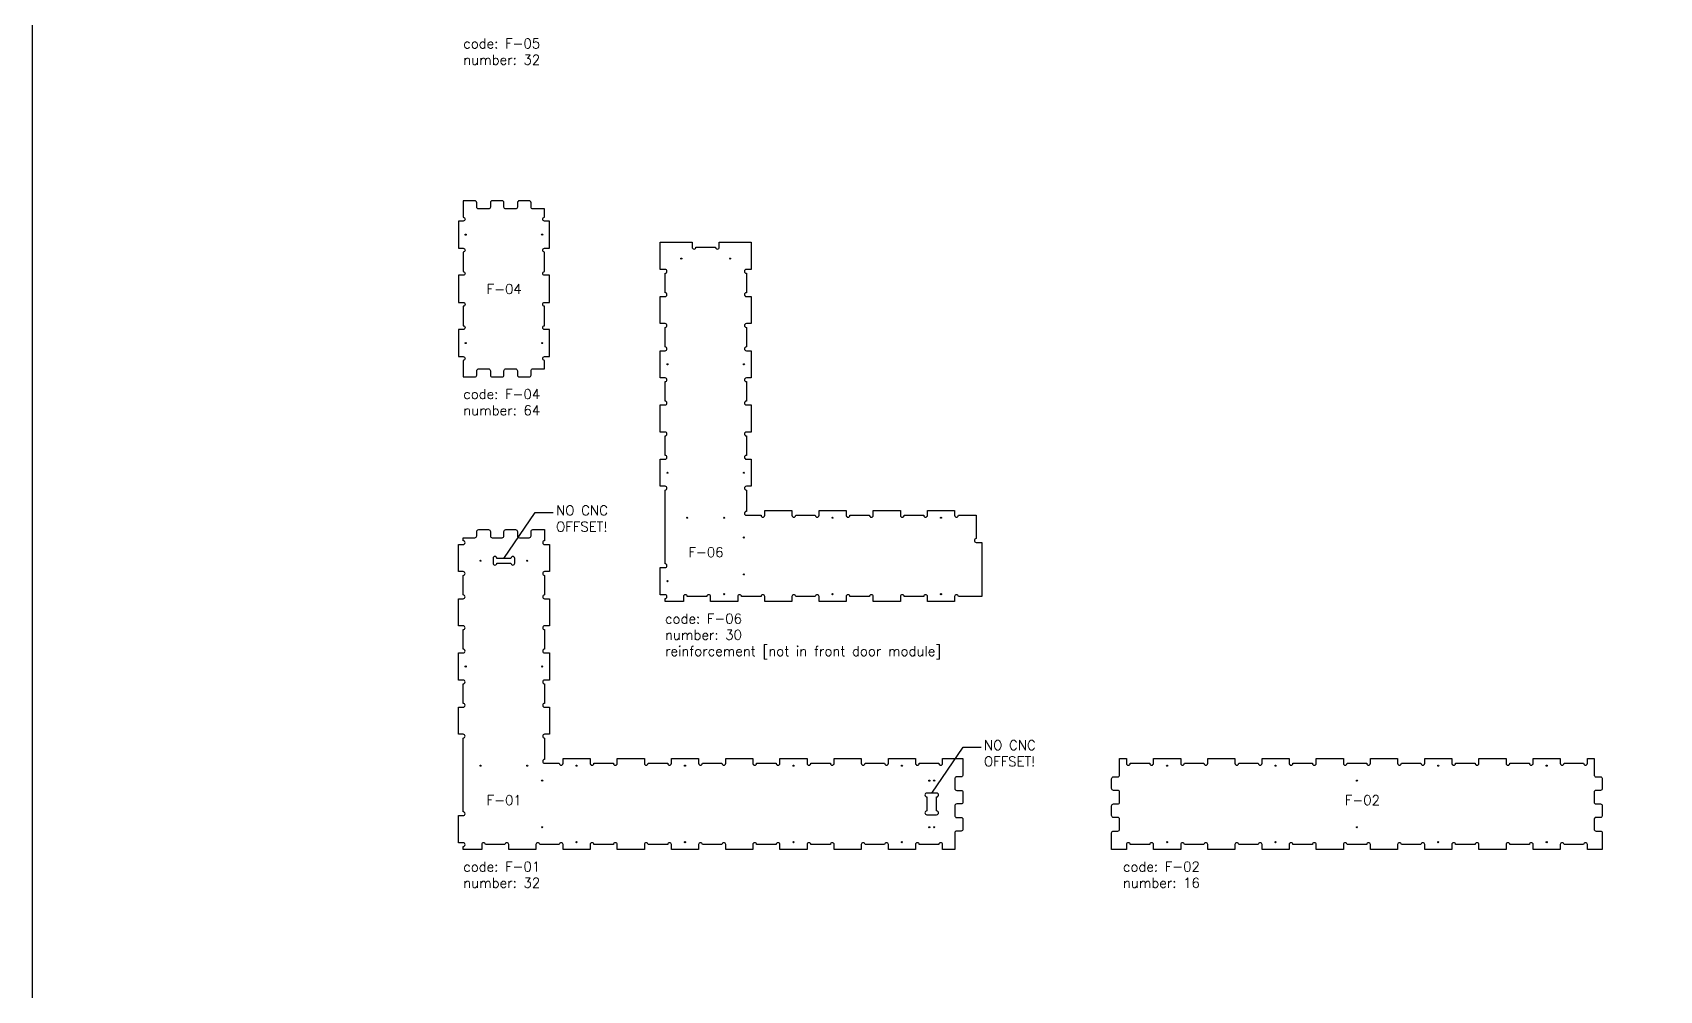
# Model space of a CAD drawing. Header units: millimetres. Extents: x -2063935 to 28085, y -14264 to 11271.
# Drawn here: x -16702 to -10702, y 1161 to 4695 of the extents above; entities that cross this region are included whole.
import ezdxf

# ---------------------------------------------------------------- set-up
doc = ezdxf.new("R2010")
doc.units = ezdxf.units.MM
for name, color, linetype in [('codes', 1, 'Continuous'), ('collection', 9, 'Continuous'), ('dimensions', 4, 'Continuous'), ('drill holes d4mm x 50mm screws', 3, 'Continuous'), ('text', 4, 'Continuous')]:
    doc.layers.add(name, color=color, linetype=linetype)
doc.styles.get("Standard").update_dxf_attribs({"font": 'romans.shx'})

# ---------------------------------------------------------------- blocks, each defined once
blk = doc.blocks.new('NO_CNC-OFFSET')
at = {"layer": 'dimensions'}
blk.add_lwpolyline([(0, 0), (115.3, 169.6), (181.6, 169.6)], dxfattribs=at)
at = {"layer": 'dimensions', "insert": (192.4, 194.8), "char_height": 36, "attachment_point": 1}
blk.add_mtext_dynamic_manual_height_columns('NO CNC \\POFFSET!', width=972.986, gutter_width=1, heights=[0], dxfattribs=at)

msp = doc.modelspace()

# ---------------------------------------------------------------- linework, layer by layer
at = {"color": 2}
for points in [[(-15131.61414, 3699.67273), (-15113.61414, 3699.67273, -1), (-15113.61414, 3685.67273), (-15113.61414, 3613.67273, -1), (-15113.61414, 3599.67273), (-15131.61414, 3599.67273), (-15131.61414, 3499.67273), (-15113.61414, 3499.67273, -1), (-15113.61414, 3485.67273), (-15113.61414, 3424.67273), (-15070.61414, 3424.67273, 0.4142135624), (-15063.61414, 3431.67273), (-15063.61414, 3447.67273, -0.4142135624), (-15056.61414, 3454.67273), (-15020.61414, 3454.67273, -0.4142135624), (-15013.61414, 3447.67273), (-15013.61414, 3431.67273, 0.4142135624), (-15006.61414, 3424.67273), (-14970.61414, 3424.67273, 0.4142135624), (-14963.61414, 3431.67273), (-14963.61414, 3447.67273, -0.4142135624), (-14956.61414, 3454.67273), (-14920.61414, 3454.67273, -0.4142135624), (-14913.61414, 3447.67273), (-14913.61414, 3431.67273, 0.4142135624), (-14906.61414, 3424.67273), (-14870.61414, 3424.67273, 0.4142135624), (-14863.61414, 3431.67273), (-14863.61414, 3447.67273, -0.4142135624), (-14856.61414, 3454.67273), (-14813.61414, 3454.67273), (-14813.61414, 3485.67273, -1), (-14813.61414, 3499.67273), (-14795.61414, 3499.67273), (-14795.61414, 3599.67273), (-14813.61414, 3599.67273, -1), (-14813.61414, 3613.67273), (-14813.61414, 3685.67273, -1), (-14813.61414, 3699.67273), (-14795.61414, 3699.67273), (-14795.61414, 3799.67273), (-14813.61414, 3799.67273, -1), (-14813.61414, 3813.67273), (-14813.61414, 3885.67273, -1), (-14813.61414, 3899.67273), (-14795.61414, 3899.67273), (-14795.61414, 3999.67273), (-14813.61414, 3999.67273, -1), (-14813.61414, 4013.67273), (-14813.61414, 4044.67273), (-14856.61414, 4044.67273, -0.4142135624), (-14863.61414, 4051.67273), (-14863.61414, 4067.67273, 0.4142135624), (-14870.61414, 4074.67273), (-14906.61414, 4074.67273, 0.4142135624), (-14913.61414, 4067.67273), (-14913.61414, 4051.67273, -0.4142135624), (-14920.61414, 4044.67273), (-14956.61414, 4044.67273, -0.4142135624), (-14963.61414, 4051.67273), (-14963.61414, 4067.67273, 0.4142135624), (-14970.61414, 4074.67273), (-15006.61414, 4074.67273, 0.4142135624), (-15013.61414, 4067.67273), (-15013.61414, 4051.67273, -0.4142135624), (-15020.61414, 4044.67273), (-15056.61414, 4044.67273, -0.4142135624), (-15063.61414, 4051.67273), (-15063.61414, 4067.67273, 0.4142135624), (-15070.61414, 4074.67273), (-15113.61414, 4074.67273), (-15113.61414, 4013.67273, -1), (-15113.61414, 3999.67273), (-15131.61414, 3999.67273), (-15131.61414, 3899.67273), (-15113.61414, 3899.67273, -1), (-15113.61414, 3885.67273), (-15113.61414, 3813.67273, -1), (-15113.61414, 3799.67273), (-15131.61414, 3799.67273), (-15131.61414, 3699.67273)], [(-13201.35872, 2614.42214), (-13287.35872, 2614.42214, 1), (-13301.35872, 2614.42214), (-13301.35872, 2596.42214), (-13401.35872, 2596.42214), (-13401.35872, 2614.42214, 1), (-13415.35872, 2614.42214), (-13487.35872, 2614.42214, 1), (-13501.35872, 2614.42214), (-13501.35872, 2596.42214), (-13601.35872, 2596.42214), (-13601.35872, 2614.42214, 1), (-13615.35872, 2614.42214), (-13687.35872, 2614.42214, 1), (-13701.35872, 2614.42214), (-13701.35872, 2596.42214), (-13801.35872, 2596.42214), (-13801.35872, 2614.42214, 1), (-13815.35872, 2614.42214), (-13887.35872, 2614.42214, 1), (-13901.35872, 2614.42214), (-13901.35872, 2596.42214), (-14001.35872, 2596.42214), (-14001.35872, 2614.42214, 1), (-14015.35872, 2614.42214), (-14087.35872, 2614.42214, 1), (-14101.35872, 2614.42214), (-14101.35872, 2596.42214), (-14201.35872, 2596.42214), (-14201.35872, 2614.42214, 1), (-14215.35872, 2614.42214), (-14287.35872, 2614.42214, 1), (-14301.35872, 2614.42214), (-14301.35872, 2596.42214), (-14369.35872, 2596.42214), (-14369.35872, 2607.42214, 1), (-14369.35872, 2621.42214), (-14387.35872, 2621.42214), (-14387.35872, 2721.42214), (-14369.35872, 2721.42214, 1), (-14369.35872, 2735.42214), (-14369.35872, 3007.42214, 1), (-14369.35872, 3021.42214), (-14387.35872, 3021.42214), (-14387.35872, 3121.42214), (-14369.35872, 3121.42214, 1), (-14369.35872, 3135.42214), (-14369.35872, 3207.42214, 1), (-14369.35872, 3221.42214), (-14387.35872, 3221.42214), (-14387.35872, 3321.42214), (-14369.35872, 3321.42214, 1), (-14369.35872, 3335.42214), (-14369.35872, 3407.42214, 1), (-14369.35872, 3421.42214), (-14387.35872, 3421.42214), (-14387.35872, 3521.42214), (-14369.35872, 3521.42214, 1), (-14369.35872, 3535.42214), (-14369.35872, 3607.42214, 1), (-14369.35872, 3621.42214), (-14387.35872, 3621.42214), (-14387.35872, 3721.42214), (-14369.35872, 3721.42214, 1), (-14369.35872, 3735.42214), (-14369.35872, 3807.42214, 1), (-14369.35872, 3821.42214), (-14387.35872, 3821.42214), (-14387.35872, 3921.42214), (-14269.35872, 3921.42214), (-14269.35872, 3903.42214, 1), (-14255.35872, 3903.42214), (-14183.35872, 3903.42214, 1), (-14169.35872, 3903.42214), (-14169.35872, 3921.42214), (-14051.35872, 3921.42214), (-14051.35872, 3821.42214), (-14069.35872, 3821.42214, 1), (-14069.35872, 3807.42214), (-14069.35872, 3735.42214, 1), (-14069.35872, 3721.42214), (-14051.35872, 3721.42214), (-14051.35872, 3621.42214), (-14069.35872, 3621.42214, 1), (-14069.35872, 3607.42214), (-14069.35872, 3535.42214, 1), (-14069.35872, 3521.42214), (-14051.35872, 3521.42214), (-14051.35872, 3421.42214), (-14069.35872, 3421.42214, 1), (-14069.35872, 3407.42214), (-14069.35872, 3335.42214, 1), (-14069.35872, 3321.42214), (-14051.35872, 3321.42214), (-14051.35872, 3221.42214), (-14069.35872, 3221.42214, 1), (-14069.35872, 3207.42214), (-14069.35872, 3135.42214, 1), (-14069.35872, 3121.42214), (-14051.35872, 3121.42214), (-14051.35872, 3021.42214), (-14069.35872, 3021.42214, 1), (-14069.35872, 3007.42214), (-14069.35872, 2928.42214, 1), (-14069.35872, 2914.42214), (-14015.35872, 2914.42214, 1), (-14001.35872, 2914.42214), (-14001.35872, 2932.42214), (-13901.35872, 2932.42214), (-13901.35872, 2914.42214, 1), (-13887.35872, 2914.42214), (-13815.35872, 2914.42214, 1), (-13801.35872, 2914.42214), (-13801.35872, 2932.42214), (-13701.35872, 2932.42214), (-13701.35872, 2914.42214, 1), (-13687.35872, 2914.42214), (-13615.35872, 2914.42214, 1), (-13601.35872, 2914.42214), (-13601.35872, 2932.42214), (-13501.35872, 2932.42214), (-13501.35872, 2914.42214, 1), (-13487.35872, 2914.42214), (-13415.35872, 2914.42214, 1), (-13401.35872, 2914.42214), (-13401.35872, 2932.42214), (-13301.35872, 2932.42214), (-13301.35872, 2914.42214, 1), (-13287.35872, 2914.42214), (-13221.35872, 2914.42214), (-13221.35872, 2828.42214, 1), (-13221.35872, 2814.42214), (-13201.35872, 2814.42214), (-13201.35872, 2614.42214, -0.000017722), (-13201.35872, 2614.42264)], [(-13745.61414, 2017.60273), (-13645.61414, 2017.60273), (-13645.61414, 1999.60273, 1), (-13631.61414, 1999.60273), (-13559.61414, 1999.60273, 1), (-13545.61414, 1999.60273), (-13545.61414, 2017.60273), (-13445.61414, 2017.60273), (-13445.61414, 1999.60273, 1), (-13431.61414, 1999.60273), (-13359.61414, 1999.60273, 1), (-13345.61414, 1999.60273), (-13345.61414, 2017.60273), (-13270.61414, 2017.60273), (-13270.61414, 1956.60273, -0.4142135624), (-13277.61414, 1949.60273), (-13293.61414, 1949.60273, 0.4142135624), (-13300.61414, 1942.60273), (-13300.61414, 1906.60273, 0.4142135624), (-13293.61414, 1899.60273), (-13277.61414, 1899.60273, -0.4142135624), (-13270.61414, 1892.60273), (-13270.61414, 1856.60273, -0.4142135624), (-13277.61414, 1849.60273), (-13293.61414, 1849.60273, 0.4142135624), (-13300.61414, 1842.60273), (-13300.61414, 1806.60273, 0.4142135624), (-13293.61414, 1799.60273), (-13277.61414, 1799.60273, -0.4142135624), (-13270.61414, 1792.60273), (-13270.61414, 1756.60273, -0.4142135624), (-13277.61414, 1749.60273), (-13293.61414, 1749.60273, 0.4142135624), (-13300.61414, 1742.60273), (-13300.61414, 1681.60273), (-13345.61414, 1681.60273), (-13345.61414, 1699.60273, 1), (-13359.61414, 1699.60273), (-13431.61414, 1699.60273, 1), (-13445.61414, 1699.60273), (-13445.61414, 1681.60273), (-13545.61414, 1681.60273), (-13545.61414, 1699.60273, 1), (-13559.61414, 1699.60273), (-13631.61414, 1699.60273, 1), (-13645.61414, 1699.60273), (-13645.61414, 1681.60273), (-13745.61414, 1681.60273), (-13745.61414, 1699.60273, 1), (-13759.61414, 1699.60273), (-13831.61414, 1699.60273, 1), (-13845.61414, 1699.60273), (-13845.61414, 1681.60273), (-13945.61414, 1681.60273), (-13945.61414, 1699.60273, 1), (-13959.61414, 1699.60273), (-14031.61414, 1699.60273, 1), (-14045.61414, 1699.60273), (-14045.61414, 1681.60273), (-14145.61414, 1681.60273), (-14145.61414, 1699.60273, 1), (-14159.61414, 1699.60273), (-14231.61414, 1699.60273, 1), (-14245.61414, 1699.60273), (-14245.61414, 1681.60273), (-14345.61414, 1681.60273), (-14345.61414, 1699.60273, 1), (-14359.61414, 1699.60273), (-14431.61414, 1699.60273, 1), (-14445.61414, 1699.60273), (-14445.61414, 1681.60273), (-14545.61414, 1681.60273), (-14545.61414, 1699.60273, 1), (-14559.61414, 1699.60273), (-14631.61414, 1699.60273, 1), (-14645.61414, 1699.60273), (-14645.61414, 1681.60273), (-14745.61414, 1681.60273), (-14745.61414, 1699.60273, 1), (-14759.61414, 1699.60273), (-14831.61414, 1699.60273, 1), (-14845.61414, 1699.60273), (-14845.61414, 1681.60273), (-14945.61414, 1681.60273), (-14945.61414, 1699.60273, 1), (-14959.61414, 1699.60273), (-15031.61414, 1699.60273, 1), (-15045.61414, 1699.60273), (-15045.61414, 1681.60273), (-15113.61414, 1681.60273), (-15113.61414, 1692.60273, 1), (-15113.61414, 1706.60273), (-15131.61414, 1706.60273), (-15131.61414, 1806.60273), (-15113.61414, 1806.60273, 1), (-15113.61414, 1820.60273), (-15113.61414, 2092.60273, 1), (-15113.61414, 2106.60273), (-15131.61414, 2106.60273), (-15131.61414, 2206.60273), (-15113.61414, 2206.60273, 1), (-15113.61414, 2220.60273), (-15113.61414, 2292.60273, 1), (-15113.61414, 2306.60273), (-15131.61414, 2306.60273), (-15131.61414, 2406.60273), (-15113.61414, 2406.60273, 1), (-15113.61414, 2420.60273), (-15113.61414, 2492.60273, 1), (-15113.61414, 2506.60273), (-15131.61414, 2506.60273), (-15131.61414, 2606.60273), (-15113.61414, 2606.60273, 1), (-15113.61414, 2620.60273), (-15113.61414, 2692.60273, 1), (-15113.61414, 2706.60273), (-15131.61414, 2706.60273), (-15131.61414, 2806.60273), (-15113.61414, 2806.60273, 1), (-15113.61414, 2820.60273), (-15113.61414, 2831.60273), (-15070.61414, 2831.60273, 0.4142135624), (-15063.61414, 2838.60273), (-15063.61414, 2854.60273, -0.4142135624), (-15056.61414, 2861.60273), (-15020.61414, 2861.60273, -0.4142135624), (-15013.61414, 2854.60273), (-15013.61414, 2838.60273, 0.4142135624), (-15006.61414, 2831.60273), (-14970.61414, 2831.60273, 0.4142135624), (-14963.61414, 2838.60273), (-14963.61414, 2854.60273, -0.4142135624), (-14956.61414, 2861.60273), (-14920.61414, 2861.60273, -0.4142135624), (-14913.61414, 2854.60273), (-14913.61414, 2838.60273, 0.4142135624), (-14906.61414, 2831.60273), (-14870.61414, 2831.60273, 0.4142135624), (-14863.61414, 2838.60273), (-14863.61414, 2854.60273, -0.4142135624), (-14856.61414, 2861.60273), (-14813.61414, 2861.60273), (-14813.61414, 2820.60273, 1), (-14813.61414, 2806.60273), (-14795.61414, 2806.60273), (-14795.61414, 2706.60273), (-14813.61414, 2706.60273, 1), (-14813.61414, 2692.60273), (-14813.61414, 2620.60273, 1), (-14813.61414, 2606.60273), (-14795.61414, 2606.60273), (-14795.61414, 2506.60273), (-14813.61414, 2506.60273, 1), (-14813.61414, 2492.60273), (-14813.61414, 2420.60273, 1), (-14813.61414, 2406.60273), (-14795.61414, 2406.60273), (-14795.61414, 2306.60273), (-14813.61414, 2306.60273, 1), (-14813.61414, 2292.60273), (-14813.61414, 2220.60273, 1), (-14813.61414, 2206.60273), (-14795.61414, 2206.60273), (-14795.61414, 2106.60273), (-14813.61414, 2106.60273, 1), (-14813.61414, 2092.60273), (-14813.61414, 2013.60273, 1), (-14813.61414, 1999.60273), (-14759.61414, 1999.60273, 1), (-14745.61414, 1999.60273), (-14745.61414, 2017.60273), (-14645.61414, 2017.60273), (-14645.61414, 1999.60273, 1), (-14631.61414, 1999.60273), (-14559.61414, 1999.60273, 1), (-14545.61414, 1999.60273), (-14545.61414, 2017.60273), (-14445.61414, 2017.60273), (-14445.61414, 1999.60273, 1), (-14431.61414, 1999.60273), (-14359.61414, 1999.60273, 1), (-14345.61414, 1999.60273), (-14345.61414, 2017.60273), (-14245.61414, 2017.60273), (-14245.61414, 1999.60273, 1), (-14231.61414, 1999.60273), (-14159.61414, 1999.60273, 1), (-14145.61414, 1999.60273), (-14145.61414, 2017.60273), (-14045.61414, 2017.60273), (-14045.61414, 1999.60273, 1), (-14031.61414, 1999.60273), (-13959.61414, 1999.60273, 1), (-13945.61414, 1999.60273), (-13945.61414, 2017.60273), (-13845.61414, 2017.60273), (-13845.61414, 1999.60273, 1), (-13831.61414, 1999.60273), (-13759.61414, 1999.60273, 1), (-13745.61414, 1999.60273), (-13745.61414, 2017.60273)], [(-12067.61993, 2017.60273), (-12067.61993, 1999.60273, 1), (-12053.61993, 1999.60273), (-11981.61993, 1999.60273, 1), (-11967.61993, 1999.60273), (-11967.61993, 2017.60273), (-11867.61993, 2017.60273), (-11867.61993, 1999.60273, 1), (-11853.61993, 1999.60273), (-11781.61993, 1999.60273, 1), (-11767.61993, 1999.60273), (-11767.61993, 2017.60273), (-11667.61993, 2017.60273), (-11667.61993, 1999.60273, 1), (-11653.61993, 1999.60273), (-11581.61993, 1999.60273, 1), (-11567.61993, 1999.60273), (-11567.61993, 2017.60273), (-11467.61993, 2017.60273), (-11467.61993, 1999.60273, 1), (-11453.61993, 1999.60273), (-11381.61993, 1999.60273, 1), (-11367.61993, 1999.60273), (-11367.61993, 2017.60273), (-11267.61993, 2017.60273), (-11267.61993, 1999.60273, 1), (-11253.61993, 1999.60273), (-11181.61993, 1999.60273, 1), (-11167.61993, 1999.60273), (-11167.61993, 2017.60273), (-11067.61993, 2017.60273), (-11067.61993, 1999.60273, 1), (-11053.61993, 1999.60273), (-10981.61993, 1999.60273, 1), (-10967.61993, 1999.60273), (-10967.61993, 2017.60273), (-10942.61993, 2017.60273), (-10942.61993, 1956.60273, 0.4142135624), (-10935.61993, 1949.60273), (-10919.61993, 1949.60273, -0.4142135624), (-10912.61993, 1942.60273), (-10912.61993, 1906.60273, -0.4142135624), (-10919.61993, 1899.60273), (-10935.61993, 1899.60273, 0.4142135624), (-10942.61993, 1892.60273), (-10942.61993, 1856.60273, 0.4142135624), (-10935.61993, 1849.60273), (-10919.61993, 1849.60273, -0.4142135624), (-10912.61993, 1842.60273), (-10912.61993, 1806.60273, -0.4142135624), (-10919.61993, 1799.60273), (-10935.61993, 1799.60273, 0.4142135624), (-10942.61993, 1792.60273), (-10942.61993, 1756.60273, 0.4142135624), (-10935.61993, 1749.60273), (-10919.61993, 1749.60273, -0.4142135624), (-10912.61993, 1742.60273), (-10912.61993, 1681.60273), (-10967.61993, 1681.60273), (-10967.61993, 1699.60273, 1), (-10981.61993, 1699.60273), (-11053.61993, 1699.60273, 1), (-11067.61993, 1699.60273), (-11067.61993, 1681.60273), (-11167.61993, 1681.60273), (-11167.61993, 1699.60273, 1), (-11181.61993, 1699.60273), (-11253.61993, 1699.60273, 1), (-11267.61993, 1699.60273), (-11267.61993, 1681.60273), (-11367.61993, 1681.60273), (-11367.61993, 1699.60273, 1), (-11381.61993, 1699.60273), (-11453.61993, 1699.60273, 1), (-11467.61993, 1699.60273), (-11467.61993, 1681.60273), (-11567.61993, 1681.60273), (-11567.61993, 1699.60273, 1), (-11581.61993, 1699.60273), (-11653.61993, 1699.60273, 1), (-11667.61993, 1699.60273), (-11667.61993, 1681.60273), (-11767.61993, 1681.60273), (-11767.61993, 1699.60273, 1), (-11781.61993, 1699.60273), (-11853.61993, 1699.60273, 1), (-11867.61993, 1699.60273), (-11867.61993, 1681.60273), (-11967.61993, 1681.60273), (-11967.61993, 1699.60273, 1), (-11981.61993, 1699.60273), (-12053.61993, 1699.60273, 1), (-12067.61993, 1699.60273), (-12067.61993, 1681.60273), (-12167.61993, 1681.60273), (-12167.61993, 1699.60273, 1), (-12181.61993, 1699.60273), (-12253.61993, 1699.60273, 1), (-12267.61993, 1699.60273), (-12267.61993, 1681.60273), (-12367.61993, 1681.60273), (-12367.61993, 1699.60273, 1), (-12381.61993, 1699.60273), (-12453.61993, 1699.60273, 1), (-12467.61993, 1699.60273), (-12467.61993, 1681.60273), (-12567.61993, 1681.60273), (-12567.61993, 1699.60273, 1), (-12581.61993, 1699.60273), (-12653.61993, 1699.60273, 1), (-12667.61993, 1699.60273), (-12667.61993, 1681.60273), (-12722.61993, 1681.60273), (-12722.61993, 1742.60273, -0.4142135624), (-12715.61993, 1749.60273), (-12699.61993, 1749.60273, 0.4142135624), (-12692.61993, 1756.60273), (-12692.61993, 1792.60273, 0.4142135624), (-12699.61993, 1799.60273), (-12715.61993, 1799.60273, -0.4142135624), (-12722.61993, 1806.60273), (-12722.61993, 1842.60273, -0.4142135624), (-12715.61993, 1849.60273), (-12699.61993, 1849.60273, 0.4142135624), (-12692.61993, 1856.60273), (-12692.61993, 1892.60273, 0.4142135624), (-12699.61993, 1899.60273), (-12715.61993, 1899.60273, -0.4142135624), (-12722.61993, 1906.60273), (-12722.61993, 1942.60273, -0.4142135624), (-12715.61993, 1949.60273), (-12699.61993, 1949.60273, 0.4142135624), (-12692.61993, 1956.60273), (-12692.61993, 2017.60273), (-12667.61993, 2017.60273), (-12667.61993, 1999.60273, 1), (-12653.61993, 1999.60273), (-12581.61993, 1999.60273, 1), (-12567.61993, 1999.60273), (-12567.61993, 2017.60273), (-12467.61993, 2017.60273), (-12467.61993, 1999.60273, 1), (-12453.61993, 1999.60273), (-12381.61993, 1999.60273, 1), (-12367.61993, 1999.60273), (-12367.61993, 2017.60273), (-12267.61993, 2017.60273), (-12267.61993, 1999.60273, 1), (-12253.61993, 1999.60273), (-12181.61993, 1999.60273, 1), (-12167.61993, 1999.60273), (-12167.61993, 2017.60273), (-12067.61993, 2017.60273)]]:
    msp.add_lwpolyline(points, format="xyb", dxfattribs=at)
for points in [[(-15003.61414, 2755.60273), (-15003.61414, 2737.60273, 1), (-14989.61414, 2737.60273), (-14937.61414, 2737.60273, 1), (-14923.61414, 2737.60273), (-14923.61414, 2755.60273, 1), (-14937.61414, 2755.60273), (-14989.61414, 2755.60273, 1)], [(-13403.61414, 1809.60273), (-13367.61414, 1809.60273, 1), (-13367.61414, 1823.60273), (-13367.61414, 1875.60273, 1), (-13367.61414, 1889.60273), (-13403.61414, 1889.60273, 1), (-13403.61414, 1875.60273), (-13403.61414, 1823.60273, 1)]]:
    msp.add_lwpolyline(points, format="xyb", close=True, dxfattribs=at)
at = {"layer": 'collection'}
msp.add_lwpolyline([(-16702.05284, 9112.35779), (-9763.50431, 9112.35779), (-9763.50431, 906.12007), (-16702.05284, 906.12007)], close=True, dxfattribs=at)
at = {"layer": 'drill holes d4mm x 50mm screws'}
for centre in [(-15104.61414, 3949.67273), (-14822.61414, 3949.67273), (-14309.35872, 3861.42214), (-14129.35872, 3861.42214), (-15104.61414, 3549.67273), (-14822.61414, 3549.67273), (-14360.35872, 3471.42214), (-14078.35872, 3471.42214), (-14360.35872, 3071.42214), (-14078.35872, 3071.42214), (-14287.35872, 2905.42214), (-14151.35872, 2905.42214), (-13751.35872, 2905.42214), (-13351.35872, 2905.42214), (-14078.35872, 2832.42214), (-15049.61414, 2746.60273), (-14877.61414, 2746.60273), (-14360.35872, 2671.42214), (-14078.35872, 2696.42214), (-14151.35872, 2623.42214), (-13751.35872, 2623.42214), (-13351.35872, 2623.42214), (-15104.61414, 2356.60273), (-14822.61414, 2356.60273), (-15049.61414, 1990.60273), (-14877.61414, 1990.60273), (-14695.61414, 1990.60273), (-14295.61414, 1990.60273), (-13895.61414, 1990.60273), (-13495.61414, 1990.60273), (-12517.61993, 1990.60273), (-12117.61993, 1990.60273), (-11517.61993, 1990.60273), (-11117.61993, 1990.60273), (-14822.61414, 1935.60273), (-13394.61414, 1935.60273), (-13376.61414, 1935.60273), (-11817.61993, 1935.60273), (-14822.61414, 1763.60273), (-13394.61414, 1763.60273), (-13376.61414, 1763.60273), (-11817.61993, 1763.60273), (-14695.61414, 1708.60273), (-14295.61414, 1708.60273), (-13895.61414, 1708.60273), (-13495.61414, 1708.60273), (-12517.61993, 1708.60273), (-12117.61993, 1708.60273), (-11517.61993, 1708.60273), (-11117.61993, 1708.60273)]:
    msp.add_circle(centre, 2, dxfattribs=at)

# ---------------------------------------------------------------- block references
for p in [(-14963.61414, 2755.60273), (-13385.61414, 1889.60273)]:
    msp.add_blockref('NO_CNC-OFFSET', p)

# ---------------------------------------------------------------- texts
at = {"layer": 'codes', "char_height": 36, "attachment_point": 4}
for s, insert in [('F-04', (-15027.36765, 3749.22114)), ('F-06', (-14283.11224, 2778.2063)), ('F-01', (-15027.36765, 1863.38689)), ('F-02', (-11862.17878, 1863.38689))]:
    msp.add_mtext_dynamic_manual_height_columns(s, width=133.0311663, gutter_width=1, heights=[36], dxfattribs=dict(at, insert=insert))
at = {"layer": 'text', "char_height": 36, "attachment_point": 1}
for s, width, heights, insert in [('code: F-05\\Pnumber: 32', 795.5323624, [222.27381], (-15113.61414, 4672.77743)), ('code: F-04\\Pnumber: 64', 652.0232158, [253.51898], (-15113.61414, 3379.52988)), ('code: F-06\\Pnumber: 30\\Preinforcement [not in front door module]', 1165.5935521, [209.643], (-14369.35872, 2551.27929)), ('code: F-01\\Pnumber: 32', 541.2033973, [146.70179], (-15113.61414, 1636.45988)), ('code: F-02\\Pnumber: 16', 996.0756475, [292.14176], (-12680.61993, 1636.45988))]:
    msp.add_mtext_dynamic_manual_height_columns(s, width=width, gutter_width=1, heights=heights, dxfattribs=dict(at, insert=insert))

doc.saveas('drawing.dxf')
